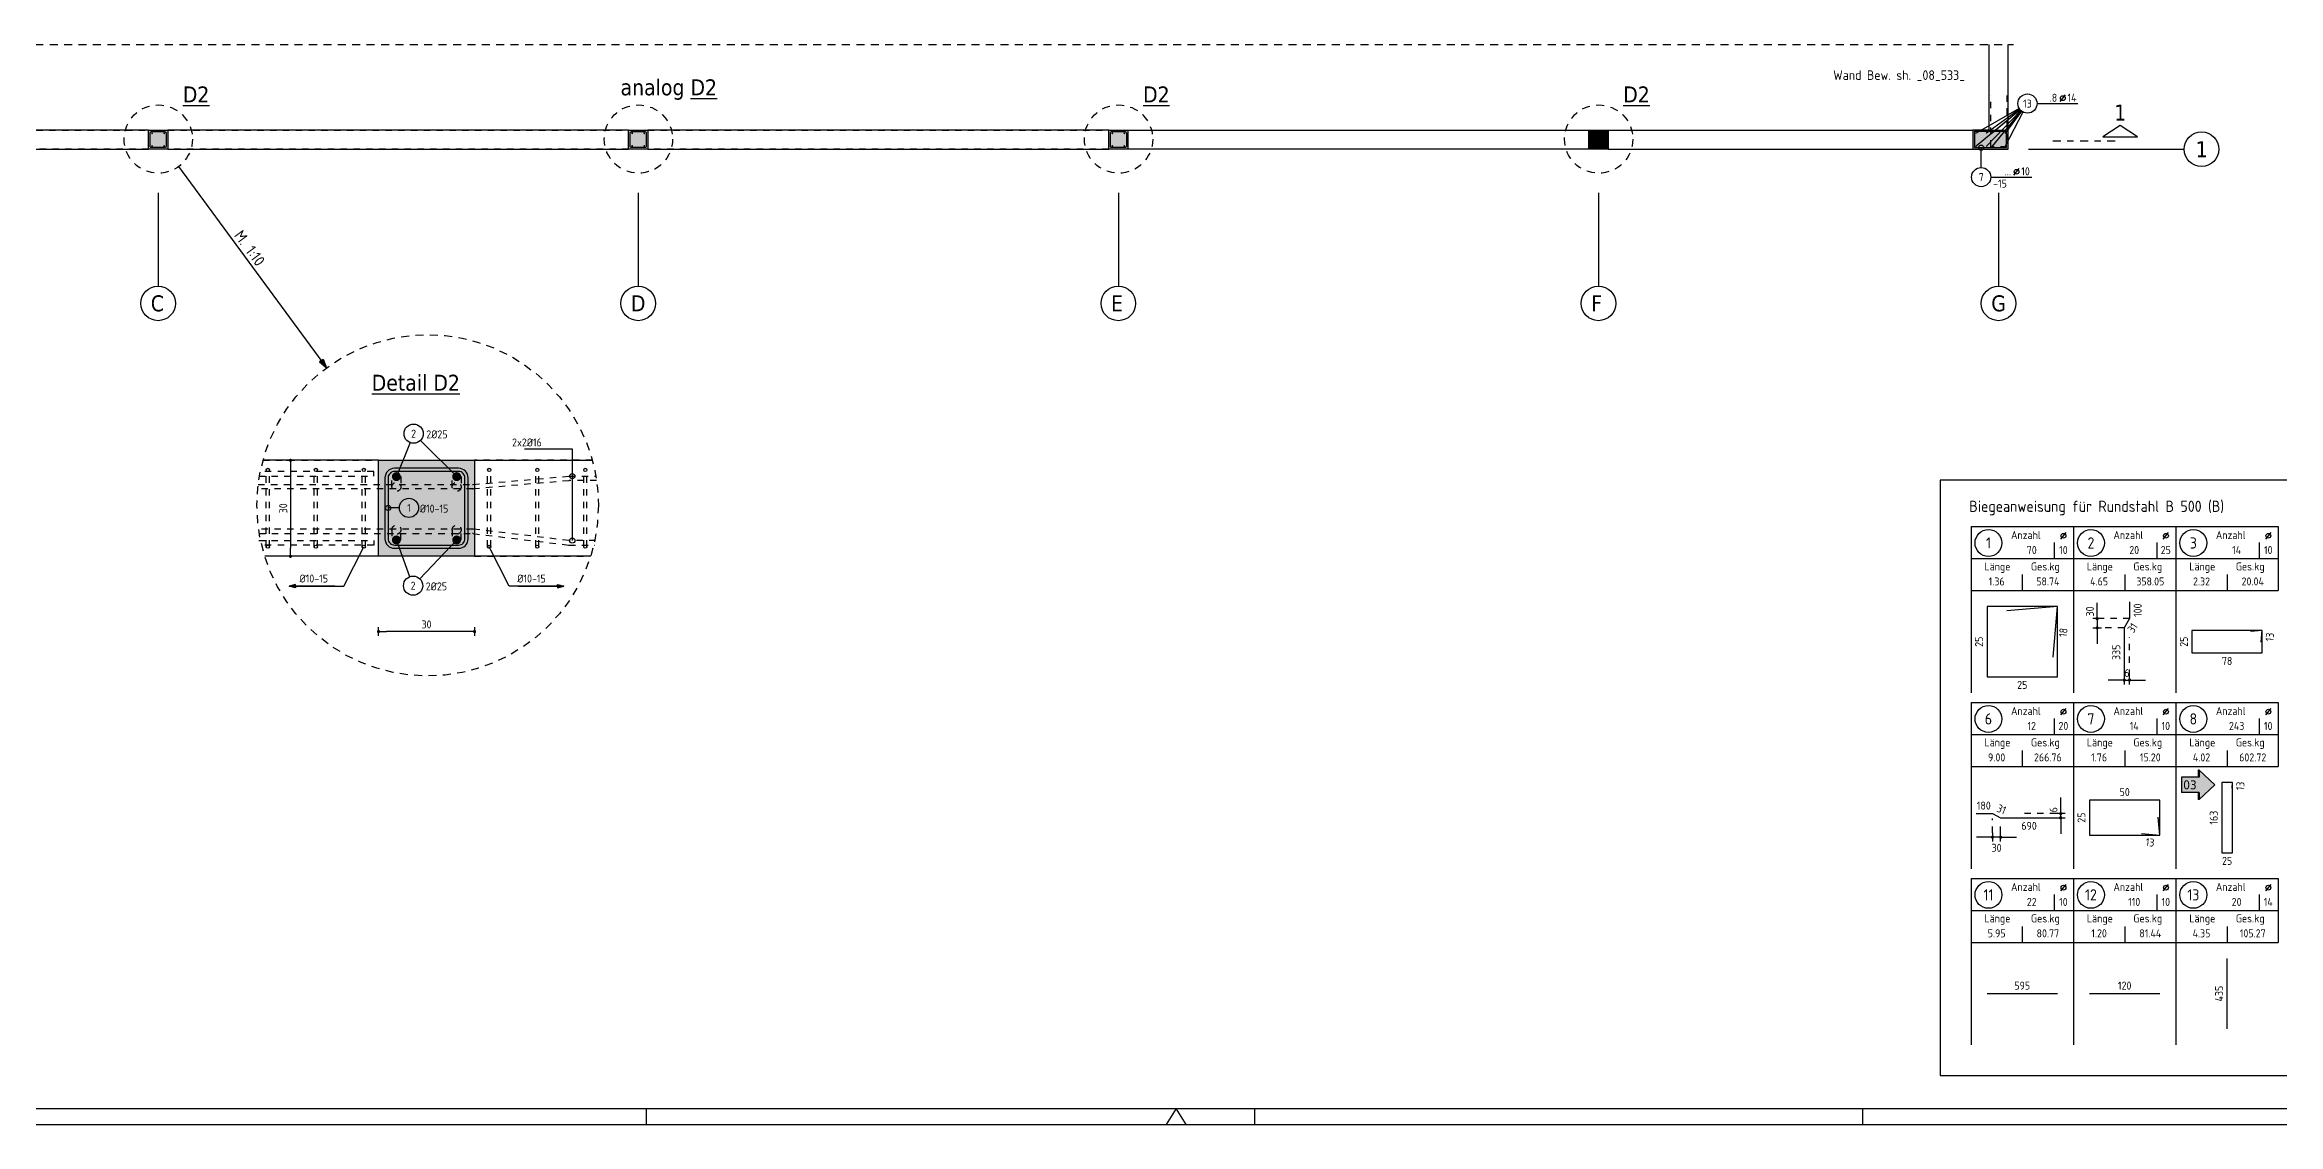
# Model space of a CAD drawing. Extents: x 29.9 to 127.4, y -19 to 23.
# Drawn here: x 52 to 86.9, y -19.01 to -2.14 of the extents above; entities that cross this region are included whole.
import ezdxf
from ezdxf.enums import TextEntityAlignment as Align

# ---------------------------------------------------------------- set-up
doc = ezdxf.new("R2010")
doc.units = 0
doc.header["$LTSCALE"] = 0.5
for name, pattern in [('AUSGEZOGEN', [1000.01, 1000, 0.01]), ('DOT', [0.175, 0.05, -0.125]), ('HIDDEN', [0.375, 0.25, -0.125]), ('HIDDEN2', [0.187, 0.125, -0.062]), ('HIDDEN4', [0.12, 0.02, -0.1]), ('PUNKT', [0.175, 0.05, -0.125]), ('STRICHPUNKT2', [0.55, 0.25, -0.125, 0.05, -0.125]), ('VERDECKT', [0.375, 0.25, -0.125])]:
    doc.linetypes.add(name, pattern=pattern)
for name, color, linetype in [('1.OG', 7, 'Continuous'), ('ACHSEN', 7, 'Continuous'), ('BETON', 7, 'Continuous'), ('Brüstung 1.OG', 7, 'Continuous'), ('Brüstung EG', 7, 'Continuous'), ('DETAIL', 7, 'Continuous'), ('DRUEBER', 7, 'Continuous'), ('grau_hell', 7, 'Continuous'), ('grau_mittel', 7, 'Continuous'), ('HILFE', 7, 'Continuous'), ('index', 7, 'Continuous'), ('MASSE', 7, 'Continuous'), ('OBJEKT', 7, 'Continuous'), ('RAHMEN', 7, 'Continuous'), ('RND', 7, 'Continuous'), ('RND_BILD', 7, 'Continuous'), ('SCHNITTE', 7, 'Continuous'), ('SFP_Achsen', 7, 'Continuous'), ('TEXT', 7, 'Continuous')]:
    doc.layers.add(name, color=color, linetype=linetype)
doc.layers.add('NOPLOT', color=7, linetype='Continuous', plot=False)
doc.styles.add('helv', font='tahoma.ttf')
doc.styles.add('txt', font='isocp.shx')
doc.dimstyles.new('DOT_I', dxfattribs={"dimscale": 0.5, "dimtxt": 0.25, "dimasz": 0.25, "dimexe": 0.1, "dimexo": 0.3, "dimgap": 0.1, "dimtad": 1, "dimdec": 3, "dimzin": 3, "dimtxsty": 'txt', "dimblk": 'DOT', "dimblk1": 'DOT', "dimblk2": 'DOT', "dimsah": 1, "dimcen": 0.1, "dimse1": 1, "dimse2": 1, "dimazin": 0, "dimtfac": 1, "dimtdec": 4, "dimtix": 1, "dimtmove": 2, "dimatfit": 3, "dimfxl": 0, "dimtvp": 1, "dimtolj": 1, "dimtzin": 0, "dimarcsym": 0})

# ---------------------------------------------------------------- blocks, each defined once
blk = doc.blocks.new('SCHN-1')
at = {"layer": 'SCHNITTE', "color": 5, "linetype": 'Continuous'}
blk.add_lwpolyline([(0.54, 0.125), (0, 0.485), (-0.54, 0.125)], close=True, dxfattribs=at)
at = {"layer": 'SCHNITTE', "color": 6, "linetype": 'Continuous', "style": 'helv'}
blk.add_attdef('SCHN-1', text='', height=0.5, dxfattribs=at).set_placement((0, 0.635), align=Align.CENTER)
blk = doc.blocks.new('Pfeillinie')
at = {"layer": 'TEXT', "linetype": 'Continuous'}
blk.add_hatch(color=7, dxfattribs=at).paths.add_polyline_path([(0, 0), (-0.8, 0.2), (-0.8, 0), (-0.8, -0.2)])
at = {"layer": 'TEXT', "color": 7, "linetype": 'Continuous'}
for p, q in [((-0.8, 0), (-0.8, 0.2)), ((-0.8, 0.2), (0, 0)), ((-0.8, 0), (-0.8, -0.2)), ((-0.8, -0.2), (0, 0))]:
    blk.add_line(p, q, dxfattribs=at)
blk = doc.blocks.new('RND_HIN')
at = {"layer": 'RND', "color": 7, "linetype": 'Continuous'}
blk.add_circle((0, 0), 0.3, dxfattribs=at)
at = {"layer": 'RND', "color": 7, "linetype": 'Continuous', "style": 'txt'}
blk.add_attdef('POSI', text='', height=0.25, dxfattribs=at).set_placement((0, 0), align=Align.MIDDLE)
blk = doc.blocks.new('DOT')
at = {"layer": 'MASSE', "color": 7, "linetype": 'Continuous'}
for p, q in [((0, 0), (-1, 0)), ((0, 0.54), (0, -0.54))]:
    blk.add_line(p, q, dxfattribs=at)
at = {"layer": 'MASSE', "color": 7, "linetype": 'Continuous', "const_width": 0.2}
blk.add_lwpolyline([(-0.1, 0, 1), (0.1, 0, 1)], format="xyb", close=True, dxfattribs=at)
blk = doc.blocks.new('*D30')
at = {"layer": 'DEFPOINTS', "color": 0, "linetype": 'AUSGEZOGEN', "transparency": 16777216}
for p in [(55.844, -8.632), (55.844, -10.132), (55.844, -10.132)]:
    blk.add_point(p, dxfattribs=at)
at = {"layer": 'MASSE', "color": 0, "linetype": 'AUSGEZOGEN', "lineweight": -2, "transparency": 16777216}
blk.add_line((55.844, -8.757), (55.844, -10.007), dxfattribs=at)
at = {"layer": 'MASSE', "color": 0, "linetype": 'AUSGEZOGEN', "lineweight": -2, "transparency": 16777216, "xscale": 0.125, "yscale": 0.125, "zscale": 0.125}
for p, rotation in [((55.844, -8.632), 90), ((55.844, -10.132), 270)]:
    blk.add_blockref('DOT', p, dxfattribs=dict(at, rotation=rotation))
at = {"layer": 'MASSE', "color": 0, "linetype": 'AUSGEZOGEN', "transparency": 16777216, "insert": (55.731, -9.382), "char_height": 0.125, "attachment_point": 5, "rotation": 90, "style": 'txt'}
blk.add_mtext('\\A1;30', dxfattribs=at)
blk = doc.blocks.new('*D31')
at = {"layer": 'DEFPOINTS', "color": 0, "linetype": 'AUSGEZOGEN', "transparency": 16777216}
for p in [(57.219, -11.309), (57.219, -11.309), (58.719, -11.309)]:
    blk.add_point(p, dxfattribs=at)
at = {"layer": 'MASSE', "color": 0, "linetype": 'AUSGEZOGEN', "lineweight": -2, "transparency": 16777216}
blk.add_line((58.594, -11.309), (57.344, -11.309), dxfattribs=at)
at = {"layer": 'MASSE', "color": 0, "linetype": 'AUSGEZOGEN', "lineweight": -2, "transparency": 16777216, "xscale": 0.125, "yscale": 0.125, "zscale": 0.125, "rotation": 180}
blk.add_blockref('DOT', (57.219, -11.309), dxfattribs=at)
at = {"layer": 'MASSE', "color": 0, "linetype": 'AUSGEZOGEN', "lineweight": -2, "transparency": 16777216, "xscale": 0.125, "yscale": 0.125, "zscale": 0.125}
blk.add_blockref('DOT', (58.719, -11.309), dxfattribs=at)
at = {"layer": 'MASSE', "color": 0, "linetype": 'AUSGEZOGEN', "transparency": 16777216, "insert": (57.969, -11.197), "char_height": 0.125, "attachment_point": 5, "style": 'txt'}
blk.add_mtext('\\A1;30', dxfattribs=at)
blk = doc.blocks.new('RND_LEI')
at = {"layer": 'RND', "color": 7, "linetype": 'Continuous'}
blk.add_line((1.022, 0.066), (1.19, 0.27), dxfattribs=at)
for centre, radius in [((0, 0), 0.3), ((1.106, 0.168), 0.075)]:
    blk.add_circle(centre, radius, dxfattribs=at)
at = {"layer": 'RND', "color": 7, "linetype": 'Continuous', "style": 'txt'}
blk.add_attdef('POSL', text='', height=0.25, dxfattribs=at).set_placement((0, 0), align=Align.MIDDLE)
blk.add_attdef('ANZ', text='', height=0.25, dxfattribs=at).set_placement((0.931, 0.057), align=Align.RIGHT)
for tag, p in [('DUM', (1.253, 0.057)), ('ABSTD', (1.674, 0.057)), ('POSTXT', (0.374, -0.327))]:
    blk.add_attdef(tag, p, '', height=0.25, dxfattribs=at)
blk = doc.blocks.new('A1-57-0')
at = {"layer": 'RAHMEN'}
blk.add_line((0, 0), (137.9, 0), dxfattribs=at)
at = {"layer": 'RAHMEN', "color": 5}
blk.add_line((2, 0.5), (137.4, 0.5), dxfattribs=at)
at = {"layer": 'RAHMEN', "color": 7}
for p, q in [((42.9, 0), (42.9, 0.5)), ((61.9, 0), (61.9, 0.5)), ((80.9, 0), (80.9, 0.5))]:
    blk.add_line(p, q, dxfattribs=at)
at = {"layer": 'RAHMEN', "color": 7, "linetype": 'Continuous'}
for p, q in [((59.45, 0.5), (59.14, 0)), ((59.76, 0), (59.45, 0.5))]:
    blk.add_line(p, q, dxfattribs=at)
blk = doc.blocks.new('*D43')
at = {"layer": 'DEFPOINTS', "color": 0, "linetype": 'AUSGEZOGEN', "transparency": 16777216}
for p in [(84.489, -12.067), (84.573, -12.067), (84.573, -12.067)]:
    blk.add_point(p, dxfattribs=at)
at = {"layer": 'RND_BILD', "color": 0, "linetype": 'AUSGEZOGEN', "lineweight": -2, "transparency": 16777216}
for p, q in [((84.364, -12.067), (84.239, -12.067)), ((84.489, -12.067), (84.573, -12.067)), ((84.698, -12.067), (84.823, -12.067))]:
    blk.add_line(p, q, dxfattribs=at)
at = {"layer": 'RND_BILD', "color": 0, "linetype": 'AUSGEZOGEN', "lineweight": -2, "transparency": 16777216, "xscale": 0.125, "yscale": 0.125, "zscale": 0.125}
blk.add_blockref('DOT', (84.489, -12.067), dxfattribs=at)
at = {"layer": 'RND_BILD', "color": 0, "linetype": 'AUSGEZOGEN', "lineweight": -2, "transparency": 16777216, "xscale": 0.125, "yscale": 0.125, "zscale": 0.125, "rotation": 180}
blk.add_blockref('DOT', (84.573, -12.067), dxfattribs=at)
at = {"layer": 'RND_BILD', "color": 0, "linetype": 'AUSGEZOGEN', "transparency": 16777216, "insert": (84.531, -11.955), "char_height": 0.125, "attachment_point": 5, "style": 'txt'}
blk.add_mtext('\\A1;6', dxfattribs=at)
blk = doc.blocks.new('*D45')
at = {"layer": 'DEFPOINTS', "color": 0, "linetype": 'AUSGEZOGEN', "transparency": 16777216}
for p in [(84.065, -11.107), (84.065, -11.25), (84.065, -11.25)]:
    blk.add_point(p, dxfattribs=at)
at = {"layer": 'MASSE', "color": 0, "linetype": 'AUSGEZOGEN', "lineweight": -2, "transparency": 16777216}
for p, q in [((84.065, -10.982), (84.065, -10.857)), ((84.065, -11.107), (84.065, -11.25)), ((84.065, -11.375), (84.065, -11.5))]:
    blk.add_line(p, q, dxfattribs=at)
at = {"layer": 'MASSE', "color": 0, "linetype": 'AUSGEZOGEN', "lineweight": -2, "transparency": 16777216, "xscale": 0.125, "yscale": 0.125, "zscale": 0.125}
for p, rotation in [((84.065, -11.107), 270), ((84.065, -11.25), 90)]:
    blk.add_blockref('DOT', p, dxfattribs=dict(at, rotation=rotation))
at = {"layer": 'MASSE', "color": 0, "linetype": 'AUSGEZOGEN', "transparency": 16777216, "insert": (83.952, -10.994), "char_height": 0.125, "attachment_point": 5, "rotation": 90, "style": 'txt'}
blk.add_mtext('\\A1;30', dxfattribs=at)
blk = doc.blocks.new('RND_LIS2')
at = {"layer": 'RND', "color": 3, "linetype": 'Continuous'}
for p, q in [((0, 0), (0, -5.2)), ((0, 0), (3.2, 0)), ((3.2, 0), (3.2, -2)), ((2.6, -0.503), (2.6, -1)), ((0, -1), (3.2, -1)), ((0, -2), (3.2, -2)), ((1.6, -1.503), (1.6, -2))]:
    blk.add_line(p, q, dxfattribs=at)
at = {"layer": 'RND', "color": 7, "linetype": 'Continuous'}
blk.add_line((2.805, -0.39), (2.973, -0.186), dxfattribs=at)
at = {"layer": 'RND', "color": 1, "linetype": 'Continuous'}
blk.add_circle((0.545, -0.513), 0.42, dxfattribs=at)
at = {"layer": 'RND', "color": 7, "linetype": 'Continuous'}
blk.add_circle((2.889, -0.288), 0.075, dxfattribs=at)
at = {"layer": 'RND', "color": 7, "linetype": 'Continuous', "style": 'txt'}
for s, p in [('Anzahl', (1.249, -0.391)), ('Länge', (0.42, -1.373)), ('Ges.kg', (1.872, -1.373))]:
    blk.add_text(s, height=0.25, dxfattribs=at).set_placement(p)
at = {"layer": 'RND', "color": 1, "linetype": 'Continuous', "style": 'txt'}
blk.add_attdef('POS1', text='', height=0.35, dxfattribs=at).set_placement((0.545, -0.513), align=Align.MIDDLE)
at = {"layer": 'RND', "color": 7, "linetype": 'Continuous', "style": 'txt'}
for tag, p in [('STK1', (1.897, -0.859)), ('DS1', (2.885, -0.859)), ('LANG1', (0.8, -1.841)), ('GEW', (2.4, -1.841))]:
    blk.add_attdef(tag, text='', height=0.25, dxfattribs=at).set_placement(p, align=Align.CENTER)
blk = doc.blocks.new('hin_ind5')
at = {"layer": 'grau_hell', "linetype": 'AUSGEZOGEN'}
h = blk.add_hatch(color=9, dxfattribs=at)
h.dxf.hatch_style = 2
h.paths.add_polyline_path([(0, 0), (0.619, -0.577), (0.619, -0.3), (1.306, -0.3), (1.306, 0.3), (0.619, 0.3), (0.619, 0.577)])
h.paths.add_polyline_path([(0.34, -0.274), (1.311, -0.274), (1.311, 0.274), (0.34, 0.274)], flags=9)
at = {"layer": 'OBJEKT', "linetype": 'AUSGEZOGEN'}
for points in [[(0.619, 0.3), (0.66, 0.3), (0.66, 0.577), (0.619, 0.577)], [(0.619, -0.577), (0.66, -0.577), (0.66, -0.3), (0.619, -0.3)]]:
    blk.add_hatch(color=1, dxfattribs=at).paths.add_polyline_path(points)
at = {"layer": 'OBJEKT', "color": 1, "linetype": 'AUSGEZOGEN'}
for p, q in [((0, 0), (0.619, 0.577)), ((0, 0), (0.619, -0.577)), ((0.619, 0.577), (0.619, 0.3)), ((0.619, 0.577), (0.66, 0.577)), ((0.619, 0.3), (1.306, 0.3)), ((0.66, 0.577), (0.66, 0.3)), ((1.306, 0.3), (1.306, -0.3)), ((0.619, -0.3), (0.619, -0.577)), ((0.619, -0.3), (1.306, -0.3)), ((0.66, -0.3), (0.66, -0.577))]:
    blk.add_line(p, q, dxfattribs=at)
at = {"layer": 'OBJEKT', "color": 7, "linetype": 'AUSGEZOGEN'}
blk.add_line((0.619, -0.577), (0.66, -0.577), dxfattribs=at)
at = {"layer": 'index', "color": 1, "linetype": 'Continuous', "style": 'helv'}
blk.add_attdef('INDEX', text='', height=0.35, rotation=360, dxfattribs=at).set_placement((1.259, 0), align=Align.MIDDLE_RIGHT)
blk = doc.blocks.new('*D59')
at = {"layer": 'DEFPOINTS', "color": 0, "linetype": 'AUSGEZOGEN', "transparency": 16777216}
for p in [(83.496, -14.154), (83.496, -14.154), (83.496, -14.22)]:
    blk.add_point(p, dxfattribs=at)
at = {"layer": 'RND_BILD', "color": 0, "linetype": 'AUSGEZOGEN', "lineweight": -2, "transparency": 16777216}
for p, q in [((83.496, -14.029), (83.496, -13.904)), ((83.496, -14.22), (83.496, -14.154)), ((83.496, -14.345), (83.496, -14.47))]:
    blk.add_line(p, q, dxfattribs=at)
at = {"layer": 'RND_BILD', "color": 0, "linetype": 'AUSGEZOGEN', "lineweight": -2, "transparency": 16777216, "xscale": 0.125, "yscale": 0.125, "zscale": 0.125}
for p, rotation in [((83.496, -14.154), 270), ((83.496, -14.22), 90)]:
    blk.add_blockref('DOT', p, dxfattribs=dict(at, rotation=rotation))
at = {"layer": 'RND_BILD', "color": 0, "linetype": 'AUSGEZOGEN', "transparency": 16777216, "insert": (83.383, -14.093), "char_height": 0.125, "attachment_point": 5, "rotation": 90, "style": 'txt'}
blk.add_mtext('\\A1;6', dxfattribs=at)
blk = doc.blocks.new('*D60')
at = {"layer": 'DEFPOINTS', "color": 0, "linetype": 'AUSGEZOGEN', "transparency": 16777216}
for p in [(82.431, -14.523), (82.431, -14.523), (82.558, -14.523)]:
    blk.add_point(p, dxfattribs=at)
at = {"layer": 'MASSE', "color": 0, "linetype": 'AUSGEZOGEN', "lineweight": -2, "transparency": 16777216}
for p, q in [((82.306, -14.523), (82.181, -14.523)), ((82.558, -14.523), (82.431, -14.523)), ((82.683, -14.523), (82.808, -14.523))]:
    blk.add_line(p, q, dxfattribs=at)
at = {"layer": 'MASSE', "color": 0, "linetype": 'AUSGEZOGEN', "lineweight": -2, "transparency": 16777216, "xscale": 0.125, "yscale": 0.125, "zscale": 0.125}
blk.add_blockref('DOT', (82.431, -14.523), dxfattribs=at)
at = {"layer": 'MASSE', "color": 0, "linetype": 'AUSGEZOGEN', "lineweight": -2, "transparency": 16777216, "xscale": 0.125, "yscale": 0.125, "zscale": 0.125, "rotation": 180}
blk.add_blockref('DOT', (82.558, -14.523), dxfattribs=at)
at = {"layer": 'MASSE', "color": 0, "linetype": 'AUSGEZOGEN', "transparency": 16777216, "insert": (82.494, -14.688), "char_height": 0.125, "attachment_point": 5, "style": 'txt'}
blk.add_mtext('\\A1;30', dxfattribs=at)

msp = doc.modelspace()

# ---------------------------------------------------------------- hatches: boundary and pattern name
at = {"layer": 'grau_mittel'}
h = msp.add_hatch(color=61, dxfattribs=at)
h.paths.add_polyline_path([(53.6257, -3.7699), (53.9257, -3.7699), (53.9257, -3.4699), (53.6257, -3.4699)])
h.paths.add_polyline_path([(61.4257, -3.4699), (61.1257, -3.4699), (61.1257, -3.7699), (61.4257, -3.7699)])
h.paths.add_polyline_path([(68.9257, -3.7699), (68.9257, -3.4699), (68.6257, -3.4699), (68.6257, -3.7699)])
for points in [[(76.4257, -3.4699), (76.1257, -3.4699), (76.1257, -3.7699), (76.4257, -3.7699)], [(82.6757, -3.7699), (82.6757, -3.4699), (82.3757, -3.4699), (82.3757, -3.4699), (82.1257, -3.4699), (82.1257, -3.7699)]]:
    msp.add_hatch(color=61, dxfattribs=at).paths.add_polyline_path(points)

# ---------------------------------------------------------------- linework, layer by layer
at = {"layer": '1.OG', "color": 7, "linetype": 'PUNKT', "lineweight": -2}
for p, q in [((82.3757, -2.135), (82.3757, -3.4699)), ((82.6757, -3.7699), (82.6757, -2.135)), ((82.1257, -3.4699), (82.1257, -3.7699)), ((82.3757, -3.4699), (82.1257, -3.4699)), ((82.1257, -3.7699), (82.6757, -3.7699))]:
    msp.add_line(p, q, dxfattribs=at)
for points in [[(53.6257, -3.4699), (53.9257, -3.4699), (53.9257, -3.7699), (53.6257, -3.7699)], [(61.1257, -3.4699), (61.4257, -3.4699), (61.4257, -3.7699), (61.1257, -3.7699)], [(68.6257, -3.4699), (68.9257, -3.4699), (68.9257, -3.7699), (68.6257, -3.7699)], [(76.1257, -3.4699), (76.4257, -3.4699), (76.4257, -3.7699), (76.1257, -3.7699)]]:
    msp.add_lwpolyline(points, close=True, dxfattribs=at)
at = {"layer": 'ACHSEN', "color": 140, "linetype": 'AUSGEZOGEN'}
for p, q in [((82.9926, -3.7699), (85.4257, -3.7699)), ((53.7757, -4.4526), (53.7757, -5.9084)), ((61.2757, -4.4526), (61.2757, -5.9084)), ((68.7757, -4.4526), (68.7757, -5.9084)), ((76.2757, -4.4526), (76.2757, -5.9084)), ((82.5257, -4.4526), (82.5257, -5.9084))]:
    msp.add_line(p, q, dxfattribs=at)
at = {"layer": 'BETON', "color": 6, "linetype": 'AUSGEZOGEN', "lineweight": -2}
for p, q in [((82.3757, -2.135), (82.3757, -3.4699)), ((82.6757, -3.7699), (82.6757, -2.135)), ((82.3757, -3.4699), (82.1257, -3.4699)), ((82.1257, -3.4699), (82.1257, -3.7699)), ((82.1257, -3.7699), (82.6757, -3.7699))]:
    msp.add_line(p, q, dxfattribs=at)
for points in [[(53.6257, -3.4699), (53.9257, -3.4699), (53.9257, -3.7699), (53.6257, -3.7699)], [(61.1257, -3.4699), (61.4257, -3.4699), (61.4257, -3.7699), (61.1257, -3.7699)], [(68.6257, -3.4699), (68.9257, -3.4699), (68.9257, -3.7699), (68.6257, -3.7699)], [(76.1257, -3.4699), (76.4257, -3.4699), (76.4257, -3.7699), (76.1257, -3.7699)], [(57.2194, -8.6319), (58.7194, -8.6319), (58.7194, -10.1319), (57.2194, -10.1319)]]:
    msp.add_lwpolyline(points, close=True, dxfattribs=at)
at = {"layer": 'Brüstung 1.OG', "color": 102, "linetype": 'DOT'}
for p, q in [((47.6757, -3.4699), (53.6257, -3.4699)), ((53.9257, -3.4699), (61.1257, -3.4699)), ((61.4257, -3.4699), (68.6257, -3.4699)), ((68.9257, -3.4699), (76.1257, -3.4699)), ((76.4257, -3.4699), (82.1257, -3.4699)), ((53.6257, -3.7699), (47.6757, -3.7699)), ((61.1257, -3.7699), (53.9257, -3.7699)), ((68.6257, -3.7699), (61.4257, -3.7699)), ((76.1257, -3.7699), (68.9257, -3.7699)), ((76.4257, -3.7699), (82.1257, -3.7699))]:
    msp.add_line(p, q, dxfattribs=at)
at = {"layer": 'Brüstung EG', "color": 102, "linetype": 'DOT'}
for p, q in [((55.414, -8.6319), (57.2194, -8.6319)), ((60.559, -8.6319), (58.7194, -8.6319)), ((57.2194, -10.1319), (55.441, -10.1319)), ((58.7194, -10.1319), (60.532, -10.1319))]:
    msp.add_line(p, q, dxfattribs=at)
at = {"layer": 'DETAIL', "color": 102, "linetype": 'VERDECKT'}
for centre, radius in [((53.7791, -3.6107), 0.5334), ((61.2791, -3.6107), 0.5334), ((68.7791, -3.6107), 0.5334), ((76.2791, -3.6107), 0.5334), ((57.9865, -9.3357), 2.6671)]:
    msp.add_circle(centre, radius, dxfattribs=at)
at = {"layer": 'DRUEBER', "color": 7, "linetype": 'PUNKT', "lineweight": -2}
msp.add_lwpolyline([(57.2194, -8.6319), (58.7194, -8.6319), (58.7194, -10.1319), (57.2194, -10.1319)], close=True, dxfattribs=at)
at = {"layer": 'grau_mittel', "color": 61}
msp.add_solid([(57.2194, -8.6319), (58.7194, -8.6319), (57.2194, -10.1319), (58.7194, -10.1319)], dxfattribs=at)
at = {"layer": 'HILFE', "color": 102, "linetype": 'HIDDEN'}
msp.add_line((43.5331, -2.135), (82.7595, -2.135), dxfattribs=at)
at = {"layer": 'HILFE', "color": 102, "linetype": 'AUSGEZOGEN'}
for p, q in [((59.4984, -8.4525), (60.2462, -8.4525)), ((60.2462, -8.4525), (60.2462, -9.8869))]:
    msp.add_line(p, q, dxfattribs=at)
at = {"layer": 'NOPLOT', "color": 191, "linetype": 'AUSGEZOGEN'}
msp.add_line((82.3757, -3.4699), (82.6757, -3.4699), dxfattribs=at)
at = {"layer": 'OBJEKT', "color": 7, "linetype": 'AUSGEZOGEN'}
for p, q in [((53.6257, -3.4699), (47.6757, -3.4699)), ((61.1257, -3.4699), (53.9257, -3.4699)), ((68.6257, -3.4699), (61.4257, -3.4699)), ((68.9257, -3.4699), (76.1257, -3.4699)), ((76.4257, -3.4699), (82.1257, -3.4699)), ((47.6757, -3.7699), (53.6257, -3.7699)), ((53.9257, -3.7699), (61.1257, -3.7699)), ((61.4257, -3.7699), (68.6257, -3.7699)), ((76.1257, -3.7699), (68.9257, -3.7699)), ((76.4257, -3.7699), (82.1257, -3.7699)), ((57.2194, -8.6319), (55.4166, -8.6319)), ((58.7194, -8.6319), (60.5564, -8.6319)), ((57.2194, -10.1319), (55.4421, -10.1319)), ((60.5309, -10.1319), (58.7194, -10.1319))]:
    msp.add_line(p, q, dxfattribs=at)
at = {"layer": 'RND', "color": 102, "linetype": 'AUSGEZOGEN'}
for p, q in [((82.8461, -3.1308), (82.1739, -3.5172)), ((82.8608, -3.1519), (82.1739, -3.7226)), ((82.8546, -3.144), (82.3385, -3.5172)), ((82.8724, -3.1645), (82.3385, -3.7226)), ((82.8612, -3.1525), (82.4261, -3.5172)), ((82.8807, -3.1718), (82.4261, -3.7226)), ((82.8858, -3.1758), (82.6281, -3.5172)), ((82.9067, -3.1891), (82.6281, -3.7226)), ((82.2539, -4.0561), (82.2539, -3.7449)), ((57.7114, -8.3546), (57.4983, -8.8869)), ((57.8734, -8.3213), (58.4405, -8.8869)), ((57.5446, -9.3754), (57.3694, -9.3754)), ((57.7077, -10.4507), (57.4983, -9.8769)), ((57.8627, -10.4831), (58.4405, -9.8769)), ((56.5362, -10.5996), (55.8223, -10.5996)), ((59.4025, -10.5996), (60.1164, -10.5996))]:
    msp.add_line(p, q, dxfattribs=at)
at = {"layer": 'RND', "color": 7, "linetype": 'AUSGEZOGEN'}
for p, q in [((83.1261, -3.0561), (83.7661, -3.0561)), ((54.095, -4.0405), (56.4071, -7.1866)), ((82.4039, -4.2061), (83.0439, -4.2061))]:
    msp.add_line(p, q, dxfattribs=at)
at = {"layer": 'RND', "color": 7, "linetype": 'HIDDEN2'}
for p, q in [((55.4648, -9.9819), (55.4648, -8.7819)), ((55.5148, -9.9819), (55.5148, -8.7819)), ((56.2148, -9.9819), (56.2148, -8.7819)), ((56.2648, -9.9819), (56.2648, -8.7819)), ((56.9648, -9.9819), (56.9648, -8.7819)), ((57.0148, -9.9819), (57.0148, -8.7819)), ((58.924, -9.9819), (58.924, -8.7819)), ((58.974, -9.9819), (58.974, -8.7819)), ((59.674, -9.9819), (59.674, -8.7819)), ((59.724, -9.9819), (59.724, -8.7819)), ((60.424, -9.9819), (60.424, -8.7819)), ((60.474, -9.9819), (60.474, -8.7819))]:
    msp.add_line(p, q, dxfattribs=at)
at = {"layer": 'RND', "color": 7, "linetype": 'HIDDEN4'}
for p, q in [((57.4283, -9.0469), (57.4283, -8.8869)), ((57.5683, -8.8869), (57.5683, -9.0469)), ((58.3705, -9.0469), (58.3705, -8.8869)), ((58.5105, -8.8869), (58.5105, -9.0469)), ((57.4283, -9.7169), (57.4283, -9.8769)), ((57.5683, -9.8769), (57.5683, -9.7169)), ((58.3705, -9.7169), (58.3705, -9.8769)), ((58.5105, -9.8769), (58.5105, -9.7169))]:
    msp.add_line(p, q, dxfattribs=at)
at = {"layer": 'RND', "color": 1, "linetype": 'HIDDEN2'}
msp.add_lwpolyline([(82.6554, -2.9299), (82.6554, -3.7299), (82.4054, -3.7299), (82.4054, -2.9299)], dxfattribs=at)
at = {"layer": 'RND', "color": 1, "linetype": 'AUSGEZOGEN', "lineweight": -2}
for points in [[(53.6707, -3.4949), (53.8807, -3.4949, -0.4142136), (53.9007, -3.5149), (53.9007, -3.7249, -0.4142136), (53.8807, -3.7449), (53.6707, -3.7449, -0.4142136), (53.6507, -3.7249), (53.6507, -3.5149, -0.4142136)], [(61.1707, -3.4949), (61.3807, -3.4949, -0.4142136), (61.4007, -3.5149), (61.4007, -3.7249, -0.4142136), (61.3807, -3.7449), (61.1707, -3.7449, -0.4142136), (61.1507, -3.7249), (61.1507, -3.5149, -0.4142136)], [(68.6707, -3.4949), (68.8807, -3.4949, -0.4142136), (68.9007, -3.5149), (68.9007, -3.7249, -0.4142136), (68.8807, -3.7449), (68.6707, -3.7449, -0.4142136), (68.6507, -3.7249), (68.6507, -3.5149, -0.4142136)], [(76.1707, -3.4949), (76.3807, -3.4949, -0.4142136), (76.4007, -3.5149), (76.4007, -3.7249, -0.4142136), (76.3807, -3.7449), (76.1707, -3.7449, -0.4142136), (76.1507, -3.7249), (76.1507, -3.5149, -0.4142136)]]:
    msp.add_lwpolyline(points, format="xyb", close=True, dxfattribs=at)
at = {"layer": 'RND', "color": 7, "linetype": 'AUSGEZOGEN'}
for points, const_width in [([(53.6745, -3.5209, 1), (53.6885, -3.5209, 1)], 0.014), ([(53.6745, -3.7189, 1), (53.6885, -3.7189, 1)], 0.014), ([(53.8629, -3.5209, 1), (53.8769, -3.5209, 1)], 0.014), ([(53.8629, -3.7189, 1), (53.8769, -3.7189, 1)], 0.014), ([(61.1745, -3.5209, 1), (61.1885, -3.5209, 1)], 0.014), ([(61.1745, -3.7189, 1), (61.1885, -3.7189, 1)], 0.014), ([(61.3629, -3.5209, 1), (61.3769, -3.5209, 1)], 0.014), ([(61.3629, -3.7189, 1), (61.3769, -3.7189, 1)], 0.014), ([(68.6745, -3.5209, 1), (68.6885, -3.5209, 1)], 0.014), ([(68.6745, -3.7189, 1), (68.6885, -3.7189, 1)], 0.014), ([(68.8629, -3.5209, 1), (68.8769, -3.5209, 1)], 0.014), ([(68.8629, -3.7189, 1), (68.8769, -3.7189, 1)], 0.014), ([(76.1745, -3.5209, 1), (76.1885, -3.5209, 1)], 0.014), ([(76.1745, -3.7189, 1), (76.1885, -3.7189, 1)], 0.014), ([(76.3629, -3.5209, 1), (76.3769, -3.5209, 1)], 0.014), ([(76.3629, -3.7189, 1), (76.3769, -3.7189, 1)], 0.014), ([(82.1689, -3.5172, 1), (82.1789, -3.5172, 1)], 0.01), ([(82.1689, -3.7226, -1), (82.1789, -3.7226, -1)], 0.01), ([(82.3335, -3.5172, 1), (82.3435, -3.5172, 1)], 0.01), ([(82.3335, -3.7226, -1), (82.3435, -3.7226, -1)], 0.01), ([(82.4211, -3.5172, 1), (82.4311, -3.5172, 1)], 0.01), ([(82.4211, -3.7226, -1), (82.4311, -3.7226, -1)], 0.01), ([(82.6231, -3.5172, 1), (82.6331, -3.5172, 1)], 0.01), ([(82.6231, -3.7226, -1), (82.6331, -3.7226, -1)], 0.01), ([(57.4633, -8.8869, 1), (57.5333, -8.8869, 1)], 0.07), ([(58.4055, -8.8869, 1), (58.4755, -8.8869, 1)], 0.07), ([(57.4633, -9.8769, 1), (57.5333, -9.8769, 1)], 0.07), ([(58.4055, -9.8769, 1), (58.4755, -9.8769, 1)], 0.07)]:
    msp.add_lwpolyline(points, format="xyb", close=True, dxfattribs=dict(at, const_width=const_width))
at = {"layer": 'RND', "color": 1, "linetype": 'AUSGEZOGEN'}
msp.add_lwpolyline([(82.1507, -3.7449), (82.6507, -3.7449), (82.6507, -3.4949), (82.1507, -3.4949)], close=True, dxfattribs=at)
at = {"layer": 'RND', "color": 7, "linetype": 'HIDDEN2'}
for points in [[(60.6255, -8.9499), (60.2013, -8.9499, 0.021616), (60.1926, -8.9503), (58.7013, -9.0796, -0.0216088), (58.6926, -9.0799), (55.3317, -9.08)], [(55.3394, -9.0099), (58.6896, -9.0099, 0.021616), (58.6982, -9.0096), (60.1939, -8.8799), (60.6143, -8.8799)], [(60.6104, -9.8869), (60.2013, -9.8869, -0.021616), (60.1926, -9.8865), (58.7013, -9.7072, 0.0216088), (58.6926, -9.7069), (55.3422, -9.7068)], [(55.3524, -9.7769), (58.6896, -9.7769, -0.021616), (58.6982, -9.7772), (60.1939, -9.9569), (60.5966, -9.9569)]]:
    msp.add_lwpolyline(points, format="xyb", dxfattribs=at)
for points in [[(55.3474, -8.8772), (57.1441, -8.8772), (57.1441, -8.8069), (55.3586, -8.8069)], [(55.3474, -9.8865), (57.1441, -9.8865), (57.1441, -9.9569), (55.3586, -9.9569)]]:
    msp.add_lwpolyline(points, dxfattribs=at)
at = {"layer": 'RND', "color": 1, "linetype": 'AUSGEZOGEN'}
for points in [[(57.4694, -10.0069), (58.4694, -10.0069, 0.4142136), (58.6194, -9.8569), (58.6194, -8.9069, 0.4142136), (58.4694, -8.7569), (57.4694, -8.7569, 0.4142136), (57.3194, -8.9069), (57.3194, -9.8569, 0.4142136)], [(57.4694, -9.9569), (58.4694, -9.9569, 0.4142136), (58.5694, -9.8569), (58.5694, -8.9069, 0.4142136), (58.4694, -8.8069), (57.4694, -8.8069, 0.4142136), (57.3694, -8.9069), (57.3694, -9.8569, 0.4142136)]]:
    msp.add_lwpolyline(points, format="xyb", close=True, dxfattribs=at)
at = {"layer": 'RND', "color": 102, "linetype": 'AUSGEZOGEN'}
for points in [[(55.8223, -10.5996), (56.677, -10.5996), (56.9898, -9.9819)], [(60.1164, -10.5996), (59.2617, -10.5996), (58.949, -9.9819)]]:
    msp.add_lwpolyline(points, dxfattribs=at)
at = {"layer": 'RND', "color": 7, "linetype": 'AUSGEZOGEN'}
for centre, radius in [((82.2539, -3.7449), 0.04), ((55.4898, -8.7819), 0.025), ((56.2398, -8.7819), 0.025), ((56.9898, -8.7819), 0.025), ((58.949, -8.7819), 0.025), ((59.699, -8.7819), 0.025), ((60.2462, -8.8799), 0.04), ((60.449, -8.7819), 0.025), ((57.3694, -9.3754), 0.04), ((55.4898, -9.9819), 0.025), ((56.2398, -9.9819), 0.025), ((56.9898, -9.9819), 0.025), ((58.949, -9.9819), 0.025), ((59.699, -9.9819), 0.025), ((60.2462, -9.8869), 0.04), ((60.449, -9.9819), 0.025)]:
    msp.add_circle(centre, radius, dxfattribs=at)
at = {"layer": 'RND', "color": 7, "linetype": 'HIDDEN4'}
for centre in [(57.4983, -9.0469), (58.4405, -9.0469), (57.4983, -9.7169), (58.4405, -9.7169)]:
    msp.add_circle(centre, 0.07, dxfattribs=at)
at = {"layer": 'RND_BILD', "color": 7, "linetype": 'HIDDEN4'}
for p, q in [((84.5729, -11.1069), (84.1325, -11.1069)), ((84.4887, -11.2495), (84.1325, -11.2495)), ((84.5729, -11.9998), (84.5729, -11.3963)), ((82.4306, -14.4559), (82.4306, -14.2303)), ((82.5577, -14.4559), (82.5577, -14.2812)), ((83.4281, -14.1536), (82.8348, -14.1536))]:
    msp.add_line(p, q, dxfattribs=at)
at = {"layer": 'RND_BILD', "color": 1, "linetype": 'AUSGEZOGEN'}
for points in [[(83.3765, -11.7062), (83.4456, -10.9173), (82.3456, -10.9173), (82.3456, -12.0173), (83.4456, -12.0173), (83.4456, -10.9173), (82.6566, -10.9863)], [(84.5729, -10.8433), (84.5729, -11.1069), (84.4887, -11.2495), (84.4887, -12.0173)], [(86.6296, -11.4736), (86.6456, -11.291), (85.5456, -11.291), (85.5456, -11.6435), (86.6456, -11.6435), (86.6456, -11.291), (86.4629, -11.3069)], [(84.7607, -14.4673), (85.0456, -14.4923), (85.0456, -13.9423), (83.9456, -13.9423), (83.9456, -14.4923), (85.0456, -14.4923), (85.0206, -14.2073)], [(86.1723, -13.7546), (86.1799, -13.6673), (86.0112, -13.6673), (86.0112, -14.7673), (86.1799, -14.7673), (86.1799, -13.6673), (86.0925, -13.6749)], [(82.1759, -14.1536), (82.4306, -14.1536), (82.5577, -14.2204), (83.4456, -14.2204)], [(86.0956, -17.5173), (86.0956, -16.4173)], [(82.3456, -16.9673), (83.4456, -16.9673)], [(83.9456, -16.9673), (85.0456, -16.9673)]]:
    msp.add_lwpolyline(points, dxfattribs=at)
at = {"layer": 'SCHNITTE', "color": 5, "linetype": 'STRICHPUNKT2'}
msp.add_line((83.3727, -3.6399), (84.4254, -3.6399), dxfattribs=at)
at = {"layer": 'SFP_Achsen', "color": 7, "linetype": 'AUSGEZOGEN'}
for centre in [(85.6961, -3.7699), (53.7757, -6.1789), (61.2757, -6.1789), (68.7757, -6.1789), (76.2757, -6.1789), (82.5257, -6.1789)]:
    msp.add_circle(centre, 0.2705, dxfattribs=at)
at = {"layer": 'TEXT', "color": 1, "linetype": 'AUSGEZOGEN'}
msp.add_lwpolyline([(81.6113, -18.2473), (98.8463, -18.2473), (98.8463, -8.9432), (81.6113, -8.9432)], close=True, dxfattribs=at)

# ---------------------------------------------------------------- block references
at = {"layer": 'index', "color": 7, "linetype": 'AUSGEZOGEN'}
ref = msp.add_blockref('hin_ind5', (85.906, -13.7038), dxfattribs=dict(at, xscale=-0.4, yscale=0.4, zscale=0.4))
ref.add_attrib('INDEX', '03', dxfattribs={"color": 1, "linetype": 'Continuous', "height": 0.14, "rotation": 360, "style": 'helv'}).set_placement((85.6202, -13.7038), align=Align.MIDDLE_RIGHT)
at = {"layer": 'RAHMEN', "color": 7, "linetype": 'AUSGEZOGEN', "xscale": 0.5, "yscale": 0.5, "zscale": 0.5}
msp.add_blockref('A1-57-0', (39.9553, -19.0109), dxfattribs=at)
at = {"layer": 'RND', "color": 7, "linetype": 'AUSGEZOGEN', "xscale": 0.5, "yscale": 0.5, "zscale": 0.5}
for name, p, values in [('RND_LEI', (82.9761, -3.0561), {'POSL': '13', 'DUM': '14', 'ANZ': '.8'}), ('RND_LEI', (82.2539, -4.2061), {'POSL': '7', 'DUM': '10', 'ANZ': '...', 'POSTXT': '-15'}), ('RND_HIN', (57.7672, -8.2153), {'POSI': '2'}), ('RND_HIN', (57.6946, -9.3754), {'POSI': '1'}), ('RND_HIN', (57.7592, -10.5916), {'POSI': '2'})]:
    msp.add_blockref(name, p, dxfattribs=at).add_auto_attribs(values)
at = {"layer": 'RND', "color": 7, "linetype": 'AUSGEZOGEN', "xscale": 0.175, "yscale": 0.175, "zscale": 0.175, "rotation": 306.3126209016234}
msp.add_blockref('Pfeillinie', (56.4071, -7.1866), dxfattribs=at)
at = {"layer": 'RND', "color": 102, "linetype": 'AUSGEZOGEN', "yscale": 0.125, "zscale": 0.125}
for p, xscale in [((55.8223, -10.5996), -0.125), ((60.1164, -10.5996), 0.125)]:
    msp.add_blockref('Pfeillinie', p, dxfattribs=dict(at, xscale=xscale))
at = {"layer": 'RND_BILD', "color": 6, "linetype": 'AUSGEZOGEN', "xscale": 0.5, "yscale": 0.5, "zscale": 0.5}
msp.add_blockref('RND_LIS2', (82.0956, -9.6673), dxfattribs=at).add_auto_attribs({'POS1': '1', 'STK1': '70', 'DS1': '10', 'LANG1': '1.36', 'GEW': '58.74'})
at = {"layer": 'RND_BILD', "color": 7, "linetype": 'AUSGEZOGEN', "xscale": 0.5, "yscale": 0.5, "zscale": 0.5}
for p, values in [((83.6956, -9.6673), {'POS1': '2', 'STK1': '20', 'DS1': '25', 'LANG1': '4.65', 'GEW': '358.05'}), ((85.2956, -9.6673), {'POS1': '3', 'STK1': '14', 'DS1': '10', 'LANG1': '2.32', 'GEW': '20.04'}), ((82.0956, -12.4173), {'POS1': '6', 'STK1': '12', 'DS1': '20', 'LANG1': '9.00', 'GEW': '266.76'}), ((83.6956, -12.4173), {'POS1': '7', 'STK1': '14', 'DS1': '10', 'LANG1': '1.76', 'GEW': '15.20'}), ((85.2956, -12.4173), {'POS1': '8', 'STK1': '243', 'DS1': '10', 'LANG1': '4.02', 'GEW': '602.72'}), ((82.0956, -15.1673), {'POS1': '11', 'STK1': '22', 'DS1': '10', 'LANG1': '5.95', 'GEW': '80.77'}), ((83.6956, -15.1673), {'POS1': '12', 'STK1': '110', 'DS1': '10', 'LANG1': '1.20', 'GEW': '81.44'}), ((85.2956, -15.1673), {'POS1': '13', 'STK1': '20', 'DS1': '14', 'LANG1': '4.35', 'GEW': '105.27'})]:
    msp.add_blockref('RND_LIS2', p, dxfattribs=at).add_auto_attribs(values)
at = {"layer": 'SCHNITTE', "color": 5, "linetype": 'STRICHPUNKT2', "xscale": 0.5, "yscale": 0.5, "zscale": 0.5}
msp.add_blockref('SCHN-1', (84.4254, -3.6399), dxfattribs=at).add_auto_attribs({'SCHN-1': '1'})

# ---------------------------------------------------------------- texts
at = {"layer": 'RND', "color": 1, "linetype": 'AUSGEZOGEN', "style": 'txt'}
msp.add_text('M. 1:10', height=0.175, rotation=306.31262, dxfattribs=at).set_placement((55.0931, -5.3986), align=Align.BOTTOM_CENTER)
at = {"layer": 'RND_BILD', "color": 7, "linetype": 'AUSGEZOGEN', "style": 'txt'}
for s, rotation, p in [('100', 90, (84.6979, -10.9751)), ('25', 90, (82.2206, -11.4673)), ('18', 84.99986, (83.5356, -11.3226)), ('31', 57.38607, (84.6179, -11.251)), ('25', 90, (85.4206, -11.4673)), ('13', 84.99986, (86.7621, -11.3932)), ('335', 90, (84.3637, -11.6334)), ('13', 84.99986, (86.3006, -13.7218)), ('31', 337.16062, (82.5716, -14.0862)), ('25', 90, (83.8206, -14.2173)), ('163', 90, (85.8862, -14.2173)), ('13', 354.99986, (84.8922, -14.6043)), ('435', 90, (85.9706, -16.9673))]:
    msp.add_text(s, height=0.125, rotation=rotation, dxfattribs=at).set_placement(p, align=Align.MIDDLE)
for s, p in [('78', (86.0956, -11.7685)), ('25', (82.8956, -12.1423)), ('50', (84.4956, -13.8173)), ('180', (82.2947, -14.0286)), ('690', (83.0016, -14.3454)), ('25', (86.0956, -14.8923)), ('595', (82.8956, -16.8423)), ('120', (84.4956, -16.8423))]:
    msp.add_text(s, height=0.125, dxfattribs=at).set_placement(p, align=Align.MIDDLE)
at = {"layer": 'SFP_Achsen', "color": 6, "linetype": 'AUSGEZOGEN', "style": 'helv'}
for s, p in [('1', (85.6055, -3.8961)), ('C', (53.6616, -6.3033)), ('D', (61.1616, -6.3033)), ('E', (68.6616, -6.3033)), ('F', (76.1616, -6.3033)), ('G', (82.4116, -6.3033))]:
    msp.add_text(s, height=0.25, dxfattribs=at).set_placement(p)
at = {"layer": 'TEXT', "color": 6, "linetype": 'AUSGEZOGEN', "style": 'helv'}
for s, p in [('%%UD2', (54.162, -3.038)), ('analog %%UD2', (61.0003, -2.9275)), ('%%UD2', (69.162, -3.038)), ('%%UD2', (76.662, -3.038)), ('%%UDetail D2', (57.1129, -7.5442))]:
    msp.add_text(s, height=0.25, dxfattribs=at).set_placement(p)
at = {"layer": 'TEXT', "color": 1, "linetype": 'AUSGEZOGEN', "style": 'txt'}
for s, height, p in [('Wand Bew. sh. _08_533_', 0.15, (79.9418, -2.6865)), ('Biegeanweisung für Rundstahl B 500 (B)', 0.175, (82.0676, -9.4382))]:
    msp.add_text(s, height=height, dxfattribs=at).set_placement(p)
at = {"layer": 'TEXT', "color": 7, "linetype": 'AUSGEZOGEN', "style": 'txt'}
for s, p in [('2%%C25', (57.9653, -8.2886)), ('2x2%%C16', (59.3053, -8.4152)), ('%%C10-15', (57.864, -9.4494)), ('%%C10-15', (55.9848, -10.5427)), ('%%C10-15', (59.3859, -10.5427)), ('2%%C25', (57.9573, -10.6649))]:
    msp.add_text(s, height=0.125, dxfattribs=at).set_placement(p)

# ---------------------------------------------------------------- dimensions: what is measured, and where the dimension line sits
at = {"layer": 'MASSE', "color": 7, "linetype": 'AUSGEZOGEN'}
dim = msp.add_linear_dim(base=(55.8439, -10.1319), p1=(55.8439, -8.6319), p2=(55.8439, -10.1319), angle=90, dimstyle='DOT_I', override={"dimdec": 0, "dimlfac": 20}, dxfattribs=at)
dim.commit()
dim.dimension.update_dxf_attribs({"geometry": '*D30', "text_midpoint": (55.7314, -9.3819)})
dim = msp.add_linear_dim(base=(57.2194, -11.3094), p1=(58.7194, -11.3094), p2=(57.2194, -11.3094), dimstyle='DOT_I', override={"dimdec": 0, "dimlfac": 20}, dxfattribs=at)
dim.commit()
dim.dimension.update_dxf_attribs({"geometry": '*D31', "text_midpoint": (57.9694, -11.1969)})
dim = msp.add_linear_dim(base=(84.065, -11.2495), p1=(84.065, -11.1069), p2=(84.065, -11.2495), angle=90, text='30', dimstyle='DOT_I', override={"dimdec": 1, "dimlfac": 100}, dxfattribs=at)
dim.commit()
dim.dimension.update_dxf_attribs({"geometry": '*D45', "text_midpoint": (83.9525, -10.9941), "dimtype": 160})
dim = msp.add_linear_dim(base=(82.4306, -14.5234), p1=(82.5577, -14.5234), p2=(82.4306, -14.5234), text='30', dimstyle='DOT_I', override={"dimdec": 1, "dimlfac": 100}, dxfattribs=at)
dim.commit()
dim.dimension.update_dxf_attribs({"geometry": '*D60', "text_midpoint": (82.4941, -14.6881), "dimtype": 160})
at = {"layer": 'RND_BILD', "color": 7, "linetype": 'AUSGEZOGEN'}
dim = msp.add_linear_dim(base=(84.5729, -12.0673), p1=(84.4887, -12.0673), p2=(84.5729, -12.0673), text='6', dimstyle='DOT_I', override={"dimdec": 0, "dimlfac": 100}, dxfattribs=at)
dim.commit()
dim.dimension.update_dxf_attribs({"geometry": '*D43', "text_midpoint": (84.5308, -11.9548)})
dim = msp.add_linear_dim(base=(83.4956, -14.1536), p1=(83.4956, -14.2204), p2=(83.4956, -14.1536), angle=90, text='6', dimstyle='DOT_I', override={"dimdec": 0, "dimlfac": 100}, dxfattribs=at)
dim.commit()
dim.dimension.update_dxf_attribs({"geometry": '*D59', "text_midpoint": (83.3831, -14.0927), "dimtype": 160})

doc.saveas('drawing.dxf')
